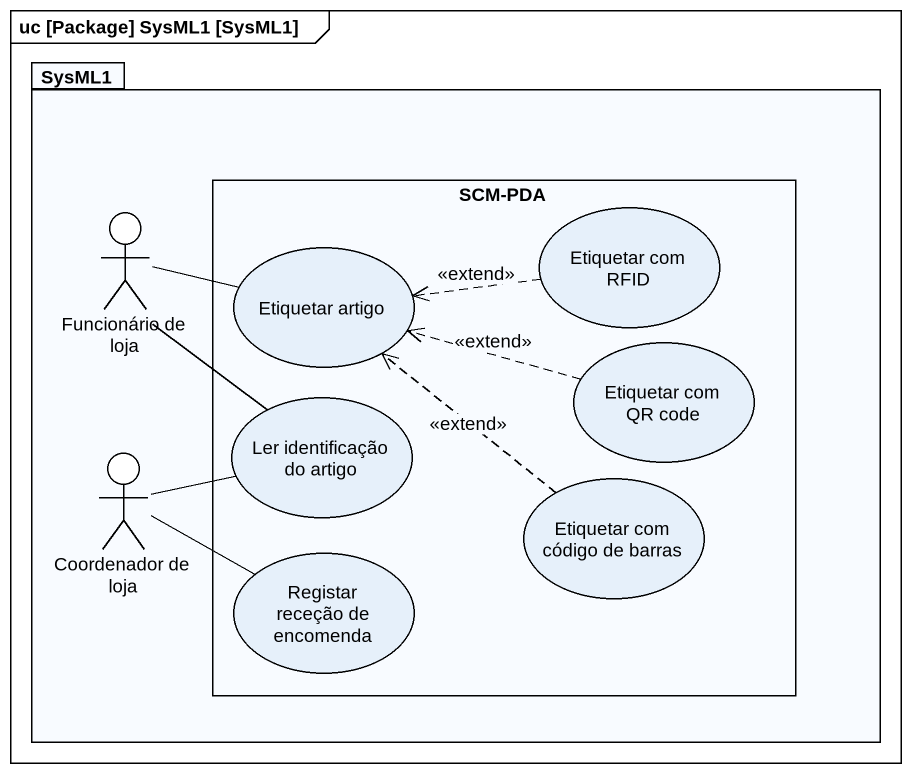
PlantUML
@startuml
mainframe uc [Package] SysML1 [SysML1]
package SysML1 {
  actor "Funcionário de loja" as Funcionário_de_loja
  rectangle "SCM-PDA" as SCM_PDA {
    usecase "Etiquetar com RFID" as Etiquetar_com_RFID
    usecase "Etiquetar artigo" as Etiquetar_artigo
    usecase "Etiquetar com QR code" as Etiquetar_com_QR_code
    usecase "Ler identificação do artigo" as Ler_identificação_do_artigo
    usecase "Etiquetar com código de barras" as Etiquetar_com_código_de
    usecase "Registar receção de encomenda" as Registar_receção_de
  }
  actor "Coordenador de loja" as Coordenador_de_loja
}
Funcionário_de_loja -right- Etiquetar_artigo
Funcionário_de_loja -- Ler_identificação_do_artigo
Etiquetar_com_RFID .left.> Etiquetar_artigo : <<extend>>
Etiquetar_com_QR_code .left.> Etiquetar_artigo : <<extend>>
Coordenador_de_loja -right- Ler_identificação_do_artigo
Coordenador_de_loja -right- Registar_receção_de
Etiquetar_com_código_de .up.> Etiquetar_artigo : <<extend>>
@enduml
